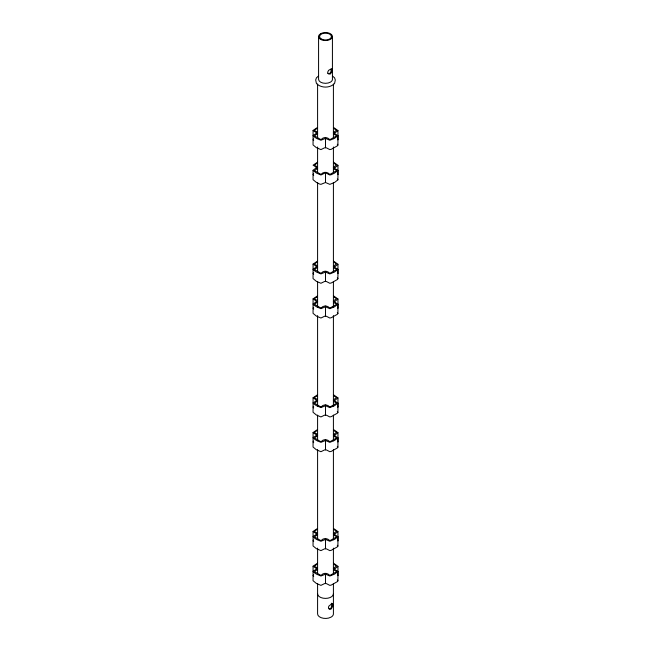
<?xml version="1.0" encoding="UTF-8"?>
<svg xmlns="http://www.w3.org/2000/svg" width="651" height="651" viewBox="0 0 651 651"><rect width="100%" height="100%" fill="white"/><g stroke="black" fill="none" stroke-linecap="round" stroke-linejoin="round"><path stroke-width="0.98" d="M331.188 69.372L330.952 71.773L329.699 73.596L327.77 73.449M317.517 127.441L313.074 130.42L316.256 132.609L316.117 133.585L313.05 135.563L313.595 136.385L316.378 138.305L320.927 140.234L325.508 138.394L329.829 140.25L334.581 138.329L337.926 135.701L335.159 134.033L334.728 133.056L337.95 130.558L333.54 127.441M317.517 162.197L313.074 165.175L315.841 166.843L316.272 167.82L313.05 170.318L313.05 179.676L316.378 182.418L319.519 184.005L320.927 184.347L325.508 182.5L329.829 184.363L334.581 182.443L337.926 179.814L337.926 170.456L335.159 168.788L334.728 167.812L337.95 165.313L333.54 162.197M317.517 261.116L313.074 264.094L316.256 266.283L316.117 267.26L313.05 269.237L313.595 270.051L316.378 271.98L320.927 273.908L325.508 272.061L329.829 273.925L334.581 272.004L337.926 269.376L335.159 267.707L334.728 266.731L337.95 264.233L333.54 261.116M317.517 295.871L313.074 298.85L316.256 301.039L316.117 302.015L313.05 303.993L313.595 304.806L316.378 306.735L320.927 308.664L325.508 306.816L329.829 308.68L334.581 306.759L337.926 304.131L335.159 302.463L334.728 301.486L337.95 298.988L333.54 295.871M317.517 394.791L313.074 397.769L316.256 399.958L316.117 400.935L313.05 402.904L313.595 403.726L316.378 405.654L320.927 407.583L325.508 405.736L329.829 407.599L334.581 405.671L337.926 403.05L335.159 401.382L334.728 400.406L337.95 397.907L333.54 394.791M317.517 429.546L313.074 432.524L316.256 434.713L316.117 435.69L313.05 437.659L313.595 438.481L316.378 440.41L320.927 442.338L325.508 440.491L329.829 442.355L334.581 440.426L337.926 437.806L335.159 436.137L334.728 435.161L337.95 432.663L333.54 429.546M317.517 528.457L313.074 531.444L316.256 533.633L316.117 534.601L313.05 536.579L313.595 537.4L316.378 539.329L320.927 541.258L325.508 539.41L329.829 541.266L334.581 539.345L337.926 536.725L335.159 535.057L334.728 534.08L337.95 531.582L333.54 528.466M317.517 563.213L313.074 566.191L316.256 568.388L316.117 569.356L313.05 571.334L313.595 572.156L316.378 574.084L320.927 576.013L325.508 574.166L329.829 576.021L334.581 574.101L337.926 571.48L335.159 569.812L334.728 568.836L337.95 566.337L333.54 563.221M313.66 138.964L313.074 139.778L313.692 140.575M313.66 173.719L313.074 174.533L313.692 175.331M337.926 135.701L337.926 145.059L337.34 145.873L331.253 149.291L329.829 149.608L326.403 147.834L324.719 147.761L320.927 149.592L316.378 147.663L313.05 144.921L313.074 130.42M337.926 170.456L334.581 173.085L331.253 174.688L329.829 175.005L326.403 173.231L324.719 173.158L320.927 174.989L316.378 173.06L313.05 170.318M313.66 272.639L313.074 273.453L313.692 274.25M313.66 307.394L313.074 308.208L313.692 309.005M337.926 269.376L337.926 278.734L337.34 279.548L331.253 282.965L329.829 283.283L326.403 281.509L324.719 281.427L320.927 283.266L316.378 281.338L313.05 278.587L313.074 264.094M337.926 304.131L337.926 313.489L337.34 314.303L331.253 317.721L329.829 318.038L326.403 316.264L324.719 316.183L320.927 318.022L316.378 316.093L313.05 313.343L313.074 298.85M313.66 406.314L313.074 407.127L313.692 407.925M313.66 441.069L313.074 441.883L313.692 442.68M337.926 403.05L337.926 412.409L337.34 413.222L331.253 416.64L329.829 416.949L326.403 415.183L324.719 415.102L320.927 416.941L316.378 415.012L313.05 412.262L313.074 397.769M337.926 437.806L337.926 447.164L337.34 447.978L331.253 451.395L329.829 451.704L326.403 449.939L324.719 449.857L320.927 451.696L316.378 449.768L313.05 447.017L313.074 432.524M313.66 539.988L313.074 540.794L313.692 541.599M313.66 574.743L313.074 575.549L313.692 576.355M337.926 536.725L337.926 546.083L337.34 546.889L331.253 550.315L329.829 550.624L326.403 548.85L324.719 548.777L320.927 550.616L316.378 548.679L313.05 545.937L313.074 531.444M337.926 571.48L337.926 580.838L337.34 581.644L331.253 585.07L329.829 585.379L326.403 583.605L324.719 583.532L320.927 585.363L316.378 583.434L313.05 580.692L313.074 566.191M317.306 128.32L314.547 130.135L314.645 130.696L317.436 132.023L317.59 133.569L314.506 135.864L320.43 139.379L321.407 139.33C323.368 136.897 327.38 137.052 329.39 139.338L330.358 139.404L336.453 135.986L336.355 135.424L333.564 134.098L333.41 132.552L336.494 130.257L333.703 128.328M317.306 163.076L314.547 164.89L314.645 165.452L317.436 166.778L317.59 168.324L314.506 170.619L320.43 174.134L321.407 174.086C323.368 171.652 327.38 171.807 329.39 174.094L330.358 174.159L336.453 170.741L336.355 170.18L333.564 168.853L333.41 167.307L336.494 165.012L333.703 163.084M317.306 261.995L314.547 263.81L314.645 264.371L317.436 265.698L317.59 267.244L314.506 269.538L320.43 273.054L321.407 273.005C323.368 270.572 327.38 270.726 329.39 273.013L330.358 273.078L336.453 269.66L336.355 269.099L333.564 267.773L333.41 266.226L336.494 263.924L333.703 262.003M317.306 296.75L314.547 298.565L314.645 299.126L317.436 300.453L317.59 301.999L314.506 304.294L320.43 307.809L321.407 307.76C323.368 305.327 327.38 305.482 329.39 307.768L330.358 307.833L336.453 304.416L336.355 303.854L333.564 302.528L333.41 300.982L336.494 298.679L333.703 296.758M317.306 395.67L314.547 397.484L314.645 398.046L317.436 399.372L317.59 400.918L314.506 403.213L320.43 406.729L321.407 406.68C323.368 404.238 327.38 404.401 329.39 406.68L330.358 406.753L336.453 403.335L336.355 402.766L333.564 401.447L333.41 399.901L336.494 397.598L333.703 395.678M317.306 430.425L314.547 432.24L314.645 432.801L317.436 434.127L317.59 435.674L314.506 437.968L320.43 441.484L321.407 441.435C323.368 438.994 327.38 439.156 329.39 441.435L330.358 441.508L336.453 438.09L336.355 437.521L333.564 436.203L333.41 434.656L336.494 432.354L333.703 430.433M317.306 529.344L314.547 531.159L314.645 531.721L317.436 533.047L317.59 534.593L314.506 536.888L320.43 540.403L321.407 540.346C323.368 537.913 327.38 538.076 329.39 540.354L330.358 540.428L336.453 537.01L336.355 536.44L333.564 535.122L333.41 533.576L336.494 531.273L333.703 529.353M317.306 564.1L314.547 565.914L314.645 566.476L317.436 567.802L317.59 569.34L314.506 571.643L320.43 575.158L321.407 575.102C323.368 572.668 327.38 572.831 329.39 575.11L330.358 575.183L336.453 571.765L336.355 571.196L333.564 569.877L333.41 568.331L336.494 566.028L333.703 564.108M318.559 75.988L316.435 77.827L315.686 79.992L316.435 83.499C321.081 88.292 329.919 88.292 334.565 83.499L335.314 79.992L334.565 77.827L332.441 75.988M331.961 603.615L328.828 606.171L328.454 607.554L328.828 608.685L329.78 609.238L331.09 609.067L332.604 606.504L332.604 603.99L331.269 603.217M329.089 608.84L330.399 608.669L331.269 607.578L331.904 603.583M316.272 133.064L317.59 133.064M333.41 133.064L334.728 133.056M316.272 167.82L317.59 167.82M333.41 167.82L334.728 167.812M316.272 266.739L317.59 266.731M333.41 266.731L334.728 266.731M316.272 301.494L317.59 301.486M333.41 301.486L334.728 301.486M316.272 400.414L317.59 400.406M333.41 400.406L334.728 400.406M316.272 435.169L317.59 435.161M333.41 435.161L334.728 435.161M316.272 534.089L317.59 534.08M333.41 534.08L334.728 534.08M316.272 568.844L317.59 568.836M333.41 568.836L334.728 568.836M337.308 144.253L337.926 145.059M337.308 179.009L337.926 179.814M337.308 277.928L337.926 278.734M337.308 312.683L337.926 313.489M337.308 411.603L337.926 412.409M337.308 446.358L337.926 447.164M337.308 545.278L337.926 546.083M337.308 580.033L337.926 580.838M337.405 139.094L337.95 139.916L337.95 130.558M337.405 173.85L337.95 174.671L337.95 165.313M337.405 272.769L337.95 273.591L337.95 264.233M337.405 307.524L337.95 308.346L337.95 298.988M337.405 406.444L337.95 407.266L337.95 397.907M337.405 441.199L337.95 442.021L337.95 432.663M337.405 540.118L337.95 540.94L337.95 531.582M337.405 574.874L337.95 575.696L337.95 566.337M325.5 137.63L325.508 147.744M325.5 172.385L325.508 182.5L325.5 181.735M325.5 271.296L325.508 281.419L325.5 280.654M325.5 306.051L325.508 316.174M325.5 404.971L325.508 415.094M325.5 439.726L325.508 449.849M325.5 538.646L325.508 548.769M325.5 573.401L325.508 583.524L325.5 582.759M333.41 84.028L333.41 138.671M333.41 146.996L333.41 172.491M333.41 182.54L333.41 271.906M333.41 282.062L333.41 307.451M333.41 315.572L333.41 406.021M333.41 415.094L333.41 440.776M333.41 449.629L333.41 539.695M333.41 548.134L333.41 573.523M333.41 583.678L333.41 613.885A7.91 4.565 0 0 1 331.09 617.115L328.527 618.1A7.91 4.565 0 0 1 317.59 613.885L317.59 583.678M332.425 36.546L332.425 79.324A6.925 3.996 0 0 1 330.399 82.148L328.153 83.019A6.925 3.996 0 0 1 318.575 79.324L318.575 36.546M317.59 84.028L317.59 138.671M317.59 146.996L317.59 172.491M317.59 182.54L317.59 271.906M317.59 282.062L317.59 307.451M317.59 315.572L317.59 406.021M317.59 415.094L317.59 440.776M317.59 449.629L317.59 539.695M317.59 548.134L317.59 573.523M333.41 593.834A7.91 4.565 0 0 1 325.5 598.399A7.91 4.565 0 0 1 317.59 593.834M332.01 69.844L331.644 72.18L330.399 73.994L328.535 73.97L327.608 72.383L328.535 70.381L331.644 68.583L332.01 69.844M320.601 33.722L319.104 35.016A6.925 3.996 0 0 0 320.601 39.377A6.925 3.996 0 0 0 328.153 40.24L330.399 39.377A6.925 3.996 0 0 0 330.399 33.722A6.925 3.996 0 0 0 320.601 33.722M320.788 38.637A5.94 3.434 0 0 0 330.993 37.864A5.94 3.434 0 0 0 324.727 33.144A5.94 3.434 0 0 0 320.788 38.637"/></g></svg>
